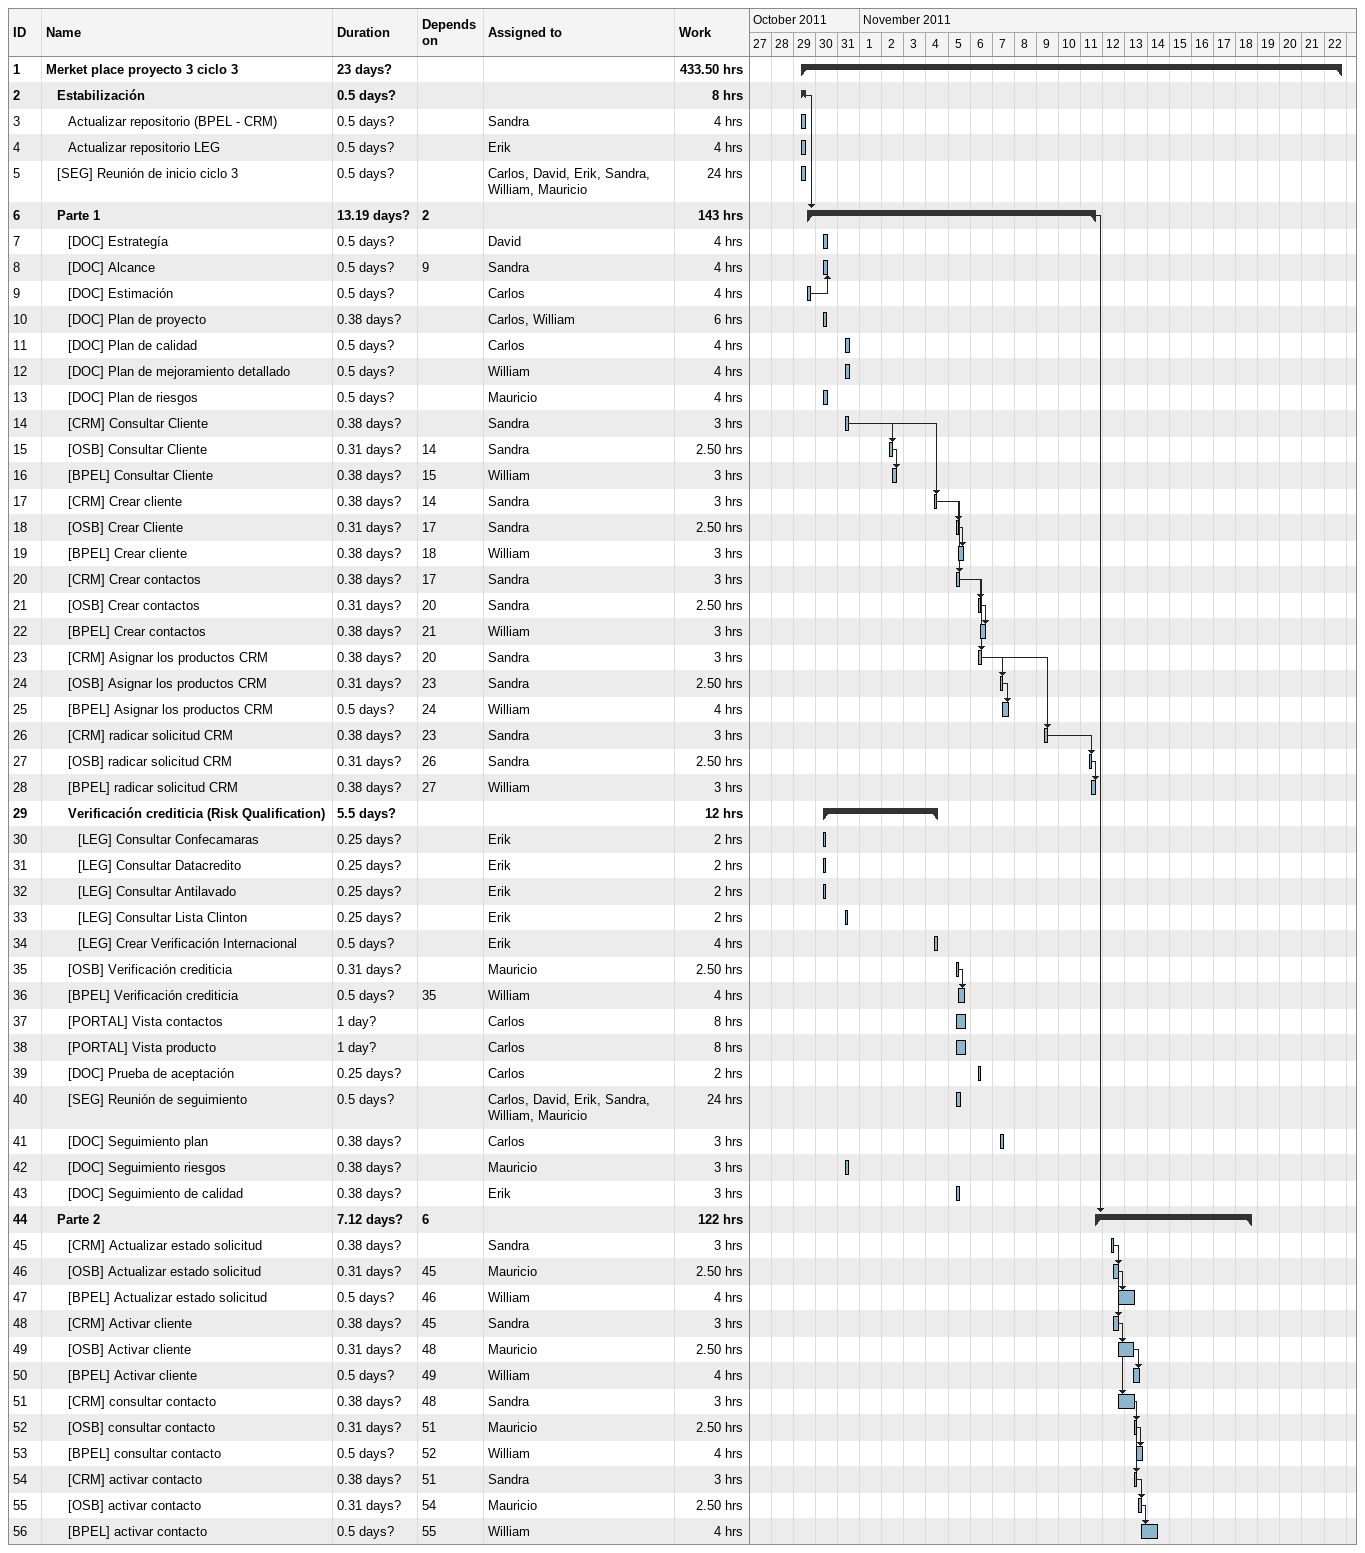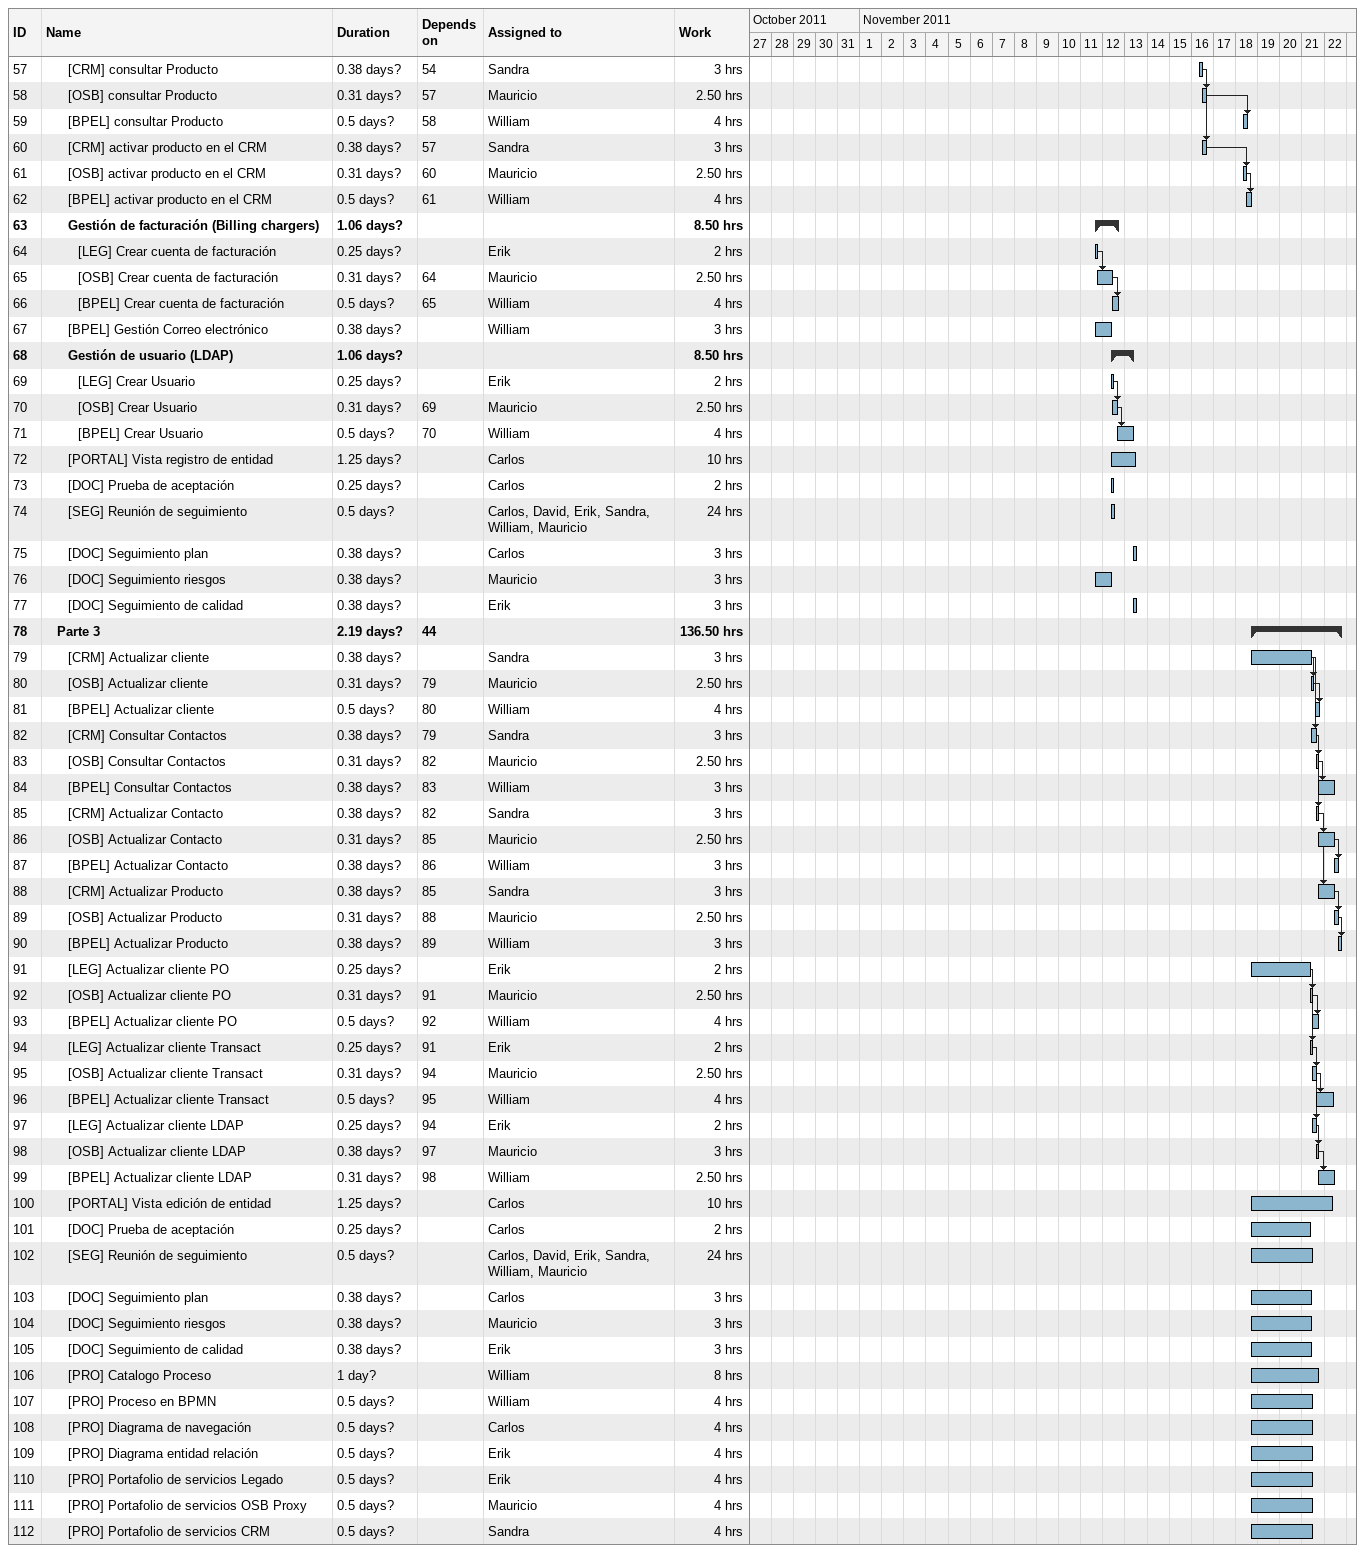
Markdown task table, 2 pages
| ID | Level | Task | Duration | Start | Finish | Predecessors | Resources | Work (h) |
|---|---|---|---|---|---|---|---|---|
| 1 | 1 | **Merket place proyecto 3 ciclo 3** | 23d? | 2011-10-29 | 2011-11-22 |  |  | 433.50 |
| 2 | 2 | **Estabilización** | 0.5d? | 2011-10-29 | 2011-10-29 |  |  | 8 |
| 3 | 3 | Actualizar repositorio (BPEL - CRM) | 0.5d? | 2011-10-29 | 2011-10-29 |  | Sandra | 4 |
| 4 | 3 | Actualizar repositorio LEG | 0.5d? | 2011-10-29 | 2011-10-29 |  | Erik | 4 |
| 5 | 2 | [SEG] Reunión de inicio ciclo 3 | 0.5d? | 2011-10-29 | 2011-10-29 |  | Carlos, David, Erik, Sandra, William, Mauricio | 24 |
| 6 | 2 | **Parte 1** | 13.19d? | 2011-10-29 | 2011-11-11 | 2 |  | 143 |
| 7 | 3 | [DOC] Estrategía | 0.5d? | 2011-10-30 | 2011-10-30 |  | David | 4 |
| 8 | 3 | [DOC] Alcance | 0.5d? | 2011-10-30 | 2011-10-30 | 9 | Sandra | 4 |
| 9 | 3 | [DOC] Estimación | 0.5d? | 2011-10-29 | 2011-10-29 |  | Carlos | 4 |
| 10 | 3 | [DOC] Plan de proyecto | 0.38d? | 2011-10-30 | 2011-10-30 |  | Carlos, William | 6 |
| 11 | 3 | [DOC] Plan de calidad | 0.5d? | 2011-10-31 | 2011-10-31 |  | Carlos | 4 |
| 12 | 3 | [DOC] Plan de mejoramiento detallado | 0.5d? | 2011-10-31 | 2011-10-31 |  | William | 4 |
| 13 | 3 | [DOC] Plan de riesgos | 0.5d? | 2011-10-30 | 2011-10-30 |  | Mauricio | 4 |
| 14 | 3 | [CRM] Consultar Cliente | 0.38d? | 2011-10-31 | 2011-10-31 |  | Sandra | 3 |
| 15 | 3 | [OSB] Consultar Cliente | 0.31d? | 2011-11-02 | 2011-11-02 | 14 | Sandra | 2.50 |
| 16 | 3 | [BPEL] Consultar Cliente | 0.38d? | 2011-11-02 | 2011-11-02 | 15 | William | 3 |
| 17 | 3 | [CRM] Crear cliente | 0.38d? | 2011-11-04 | 2011-11-04 | 14 | Sandra | 3 |
| 18 | 3 | [OSB] Crear Cliente | 0.31d? | 2011-11-05 | 2011-11-05 | 17 | Sandra | 2.50 |
| 19 | 3 | [BPEL] Crear cliente | 0.38d? | 2011-11-05 | 2011-11-05 | 18 | William | 3 |
| 20 | 3 | [CRM] Crear contactos | 0.38d? | 2011-11-05 | 2011-11-05 | 17 | Sandra | 3 |
| 21 | 3 | [OSB] Crear contactos | 0.31d? | 2011-11-06 | 2011-11-06 | 20 | Sandra | 2.50 |
| 22 | 3 | [BPEL] Crear contactos | 0.38d? | 2011-11-06 | 2011-11-06 | 21 | William | 3 |
| 23 | 3 | [CRM] Asignar los productos CRM | 0.38d? | 2011-11-06 | 2011-11-06 | 20 | Sandra | 3 |
| 24 | 3 | [OSB] Asignar los productos CRM | 0.31d? | 2011-11-07 | 2011-11-07 | 23 | Sandra | 2.50 |
| 25 | 3 | [BPEL] Asignar los productos CRM | 0.5d? | 2011-11-07 | 2011-11-07 | 24 | William | 4 |
| 26 | 3 | [CRM] radicar solicitud CRM | 0.38d? | 2011-11-09 | 2011-11-09 | 23 | Sandra | 3 |
| 27 | 3 | [OSB] radicar solicitud CRM | 0.31d? | 2011-11-11 | 2011-11-11 | 26 | Sandra | 2.50 |
| 28 | 3 | [BPEL] radicar solicitud CRM | 0.38d? | 2011-11-11 | 2011-11-11 | 27 | William | 3 |
| 29 | 3 | **Verificación crediticia (Risk Qualification)** | 5.5d? | 2011-10-30 | 2011-11-04 |  |  | 12 |
| 30 | 4 | [LEG] Consultar Confecamaras | 0.25d? | 2011-10-30 | 2011-10-30 |  | Erik | 2 |
| 31 | 4 | [LEG] Consultar Datacredito | 0.25d? | 2011-10-30 | 2011-10-30 |  | Erik | 2 |
| 32 | 4 | [LEG] Consultar Antilavado | 0.25d? | 2011-10-30 | 2011-10-30 |  | Erik | 2 |
| 33 | 4 | [LEG] Consultar Lista Clinton | 0.25d? | 2011-10-31 | 2011-10-31 |  | Erik | 2 |
| 34 | 4 | [LEG] Crear Verificación Internacional | 0.5d? | 2011-11-04 | 2011-11-04 |  | Erik | 4 |
| 35 | 3 | [OSB] Verificación crediticia | 0.31d? | 2011-11-05 | 2011-11-05 |  | Mauricio | 2.50 |
| 36 | 3 | [BPEL] Verificación crediticia | 0.5d? | 2011-11-05 | 2011-11-05 | 35 | William | 4 |
| 37 | 3 | [PORTAL] Vista contactos | 1d? | 2011-11-05 | 2011-11-05 |  | Carlos | 8 |
| 38 | 3 | [PORTAL] Vista producto | 1d? | 2011-11-05 | 2011-11-05 |  | Carlos | 8 |
| 39 | 3 | [DOC] Prueba de aceptación | 0.25d? | 2011-11-06 | 2011-11-06 |  | Carlos | 2 |
| 40 | 3 | [SEG] Reunión de seguimiento | 0.5d? | 2011-11-05 | 2011-11-05 |  | Carlos, David, Erik, Sandra, William, Mauricio | 24 |
| 41 | 3 | [DOC] Seguimiento plan | 0.38d? | 2011-11-07 | 2011-11-07 |  | Carlos | 3 |
| 42 | 3 | [DOC] Seguimiento riesgos | 0.38d? | 2011-10-31 | 2011-10-31 |  | Mauricio | 3 |
| 43 | 3 | [DOC] Seguimiento de calidad | 0.38d? | 2011-11-05 | 2011-11-05 |  | Erik | 3 |
| 44 | 2 | **Parte 2** | 7.12d? | 2011-11-11 | 2011-11-18 | 6 |  | 122 |
| 45 | 3 | [CRM] Actualizar estado solicitud | 0.38d? | 2011-11-12 | 2011-11-12 |  | Sandra | 3 |
| 46 | 3 | [OSB] Actualizar estado solicitud | 0.31d? | 2011-11-12 | 2011-11-12 | 45 | Mauricio | 2.50 |
| 47 | 3 | [BPEL] Actualizar estado solicitud | 0.5d? | 2011-11-12 | 2011-11-13 | 46 | William | 4 |
| 48 | 3 | [CRM] Activar cliente | 0.38d? | 2011-11-12 | 2011-11-12 | 45 | Sandra | 3 |
| 49 | 3 | [OSB] Activar cliente | 0.31d? | 2011-11-12 | 2011-11-13 | 48 | Mauricio | 2.50 |
| 50 | 3 | [BPEL] Activar cliente | 0.5d? | 2011-11-13 | 2011-11-13 | 49 | William | 4 |
| 51 | 3 | [CRM] consultar contacto | 0.38d? | 2011-11-12 | 2011-11-13 | 48 | Sandra | 3 |
| 52 | 3 | [OSB] consultar contacto | 0.31d? | 2011-11-13 | 2011-11-13 | 51 | Mauricio | 2.50 |
| 53 | 3 | [BPEL] consultar contacto | 0.5d? | 2011-11-13 | 2011-11-13 | 52 | William | 4 |
| 54 | 3 | [CRM] activar contacto | 0.38d? | 2011-11-13 | 2011-11-13 | 51 | Sandra | 3 |
| 55 | 3 | [OSB] activar contacto | 0.31d? | 2011-11-13 | 2011-11-13 | 54 | Mauricio | 2.50 |
| 56 | 3 | [BPEL] activar contacto | 0.5d? | 2011-11-13 | 2011-11-14 | 55 | William | 4 |
| 57 | 3 | [CRM] consultar Producto | 0.38d? | 2011-11-16 | 2011-11-16 | 54 | Sandra | 3 |
| 58 | 3 | [OSB] consultar Producto | 0.31d? | 2011-11-16 | 2011-11-16 | 57 | Mauricio | 2.50 |
| 59 | 3 | [BPEL] consultar Producto | 0.5d? | 2011-11-18 | 2011-11-18 | 58 | William | 4 |
| 60 | 3 | [CRM] activar producto en el CRM | 0.38d? | 2011-11-16 | 2011-11-16 | 57 | Sandra | 3 |
| 61 | 3 | [OSB] activar producto en el CRM | 0.31d? | 2011-11-18 | 2011-11-18 | 60 | Mauricio | 2.50 |
| 62 | 3 | [BPEL] activar producto en el CRM | 0.5d? | 2011-11-18 | 2011-11-18 | 61 | William | 4 |
| 63 | 3 | **Gestión de facturación (Billing chargers)** | 1.06d? | 2011-11-11 | 2011-11-12 |  |  | 8.50 |
| 64 | 4 | [LEG] Crear cuenta de facturación | 0.25d? | 2011-11-11 | 2011-11-11 |  | Erik | 2 |
| 65 | 4 | [OSB] Crear cuenta de facturación | 0.31d? | 2011-11-11 | 2011-11-12 | 64 | Mauricio | 2.50 |
| 66 | 4 | [BPEL] Crear cuenta de facturación | 0.5d? | 2011-11-12 | 2011-11-12 | 65 | William | 4 |
| 67 | 3 | [BPEL] Gestión Correo electrónico | 0.38d? | 2011-11-11 | 2011-11-12 |  | William | 3 |
| 68 | 3 | **Gestión de usuario (LDAP)** | 1.06d? | 2011-11-12 | 2011-11-13 |  |  | 8.50 |
| 69 | 4 | [LEG] Crear Usuario | 0.25d? | 2011-11-12 | 2011-11-12 |  | Erik | 2 |
| 70 | 4 | [OSB] Crear Usuario | 0.31d? | 2011-11-12 | 2011-11-12 | 69 | Mauricio | 2.50 |
| 71 | 4 | [BPEL] Crear Usuario | 0.5d? | 2011-11-12 | 2011-11-13 | 70 | William | 4 |
| 72 | 3 | [PORTAL] Vista registro de entidad | 1.25d? | 2011-11-12 | 2011-11-13 |  | Carlos | 10 |
| 73 | 3 | [DOC] Prueba de aceptación | 0.25d? | 2011-11-12 | 2011-11-12 |  | Carlos | 2 |
| 74 | 3 | [SEG] Reunión de seguimiento | 0.5d? | 2011-11-12 | 2011-11-12 |  | Carlos, David, Erik, Sandra, William, Mauricio | 24 |
| 75 | 3 | [DOC] Seguimiento plan | 0.38d? | 2011-11-13 | 2011-11-13 |  | Carlos | 3 |
| 76 | 3 | [DOC] Seguimiento riesgos | 0.38d? | 2011-11-11 | 2011-11-12 |  | Mauricio | 3 |
| 77 | 3 | [DOC] Seguimiento de calidad | 0.38d? | 2011-11-13 | 2011-11-13 |  | Erik | 3 |
| 78 | 2 | **Parte 3** | 2.19d? | 2011-11-18 | 2011-11-22 | 44 |  | 136.50 |
| 79 | 3 | [CRM] Actualizar cliente | 0.38d? | 2011-11-18 | 2011-11-21 |  | Sandra | 3 |
| 80 | 3 | [OSB] Actualizar cliente | 0.31d? | 2011-11-21 | 2011-11-21 | 79 | Mauricio | 2.50 |
| 81 | 3 | [BPEL] Actualizar cliente | 0.5d? | 2011-11-21 | 2011-11-21 | 80 | William | 4 |
| 82 | 3 | [CRM] Consultar Contactos | 0.38d? | 2011-11-21 | 2011-11-21 | 79 | Sandra | 3 |
| 83 | 3 | [OSB] Consultar Contactos | 0.31d? | 2011-11-21 | 2011-11-21 | 82 | Mauricio | 2.50 |
| 84 | 3 | [BPEL] Consultar Contactos | 0.38d? | 2011-11-21 | 2011-11-22 | 83 | William | 3 |
| 85 | 3 | [CRM] Actualizar Contacto | 0.38d? | 2011-11-21 | 2011-11-21 | 82 | Sandra | 3 |
| 86 | 3 | [OSB] Actualizar Contacto | 0.31d? | 2011-11-21 | 2011-11-22 | 85 | Mauricio | 2.50 |
| 87 | 3 | [BPEL] Actualizar Contacto | 0.38d? | 2011-11-22 | 2011-11-22 | 86 | William | 3 |
| 88 | 3 | [CRM] Actualizar Producto | 0.38d? | 2011-11-21 | 2011-11-22 | 85 | Sandra | 3 |
| 89 | 3 | [OSB] Actualizar Producto | 0.31d? | 2011-11-22 | 2011-11-22 | 88 | Mauricio | 2.50 |
| 90 | 3 | [BPEL] Actualizar Producto | 0.38d? | 2011-11-22 | 2011-11-22 | 89 | William | 3 |
| 91 | 3 | [LEG] Actualizar cliente PO | 0.25d? | 2011-11-18 | 2011-11-21 |  | Erik | 2 |
| 92 | 3 | [OSB] Actualizar cliente PO | 0.31d? | 2011-11-21 | 2011-11-21 | 91 | Mauricio | 2.50 |
| 93 | 3 | [BPEL] Actualizar cliente PO | 0.5d? | 2011-11-21 | 2011-11-21 | 92 | William | 4 |
| 94 | 3 | [LEG] Actualizar cliente Transact | 0.25d? | 2011-11-21 | 2011-11-21 | 91 | Erik | 2 |
| 95 | 3 | [OSB] Actualizar cliente Transact | 0.31d? | 2011-11-21 | 2011-11-21 | 94 | Mauricio | 2.50 |
| 96 | 3 | [BPEL] Actualizar cliente Transact | 0.5d? | 2011-11-21 | 2011-11-22 | 95 | William | 4 |
| 97 | 3 | [LEG] Actualizar cliente LDAP | 0.25d? | 2011-11-21 | 2011-11-21 | 94 | Erik | 2 |
| 98 | 3 | [OSB] Actualizar cliente LDAP | 0.38d? | 2011-11-21 | 2011-11-21 | 97 | Mauricio | 3 |
| 99 | 3 | [BPEL] Actualizar cliente LDAP | 0.31d? | 2011-11-21 | 2011-11-22 | 98 | William | 2.50 |
| 100 | 3 | [PORTAL] Vista edición de entidad | 1.25d? | 2011-11-18 | 2011-11-22 |  | Carlos | 10 |
| 101 | 3 | [DOC] Prueba de aceptación | 0.25d? | 2011-11-18 | 2011-11-21 |  | Carlos | 2 |
| 102 | 3 | [SEG] Reunión de seguimiento | 0.5d? | 2011-11-18 | 2011-11-21 |  | Carlos, David, Erik, Sandra, William, Mauricio | 24 |
| 103 | 3 | [DOC] Seguimiento plan | 0.38d? | 2011-11-18 | 2011-11-21 |  | Carlos | 3 |
| 104 | 3 | [DOC] Seguimiento riesgos | 0.38d? | 2011-11-18 | 2011-11-21 |  | Mauricio | 3 |
| 105 | 3 | [DOC] Seguimiento de calidad | 0.38d? | 2011-11-18 | 2011-11-21 |  | Erik | 3 |
| 106 | 3 | [PRO] Catalogo Proceso | 1d? | 2011-11-18 | 2011-11-21 |  | William | 8 |
| 107 | 3 | [PRO] Proceso en BPMN | 0.5d? | 2011-11-18 | 2011-11-21 |  | William | 4 |
| 108 | 3 | [PRO] Diagrama de navegación | 0.5d? | 2011-11-18 | 2011-11-21 |  | Carlos | 4 |
| 109 | 3 | [PRO] Diagrama entidad relación | 0.5d? | 2011-11-18 | 2011-11-21 |  | Erik | 4 |
| 110 | 3 | [PRO] Portafolio de servicios Legado | 0.5d? | 2011-11-18 | 2011-11-21 |  | Erik | 4 |
| 111 | 3 | [PRO] Portafolio de servicios OSB Proxy | 0.5d? | 2011-11-18 | 2011-11-21 |  | Mauricio | 4 |
| 112 | 3 | [PRO] Portafolio de servicios CRM | 0.5d? | 2011-11-18 | 2011-11-21 |  | Sandra | 4 |
